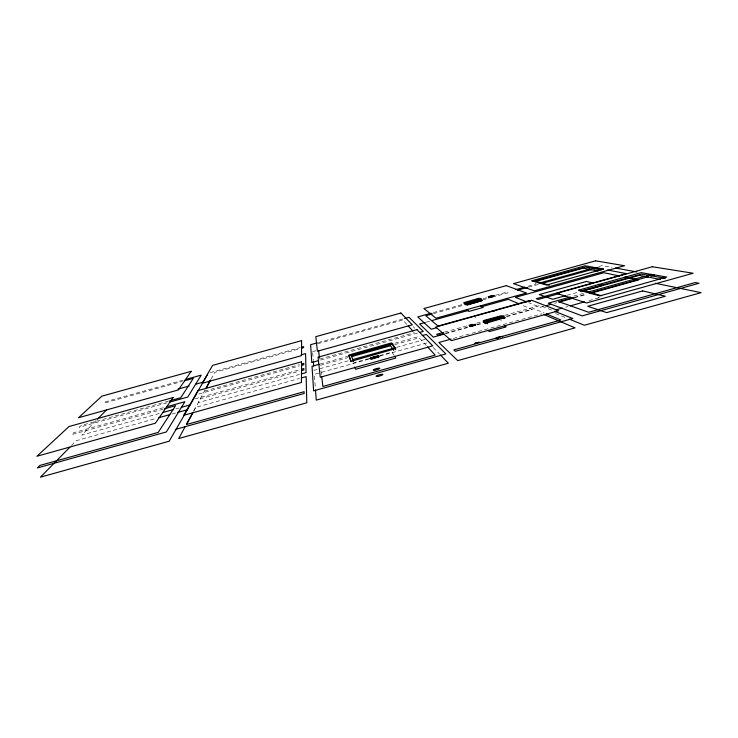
<?xml version="1.0" encoding="UTF-8"?>
<svg xmlns="http://www.w3.org/2000/svg" width="738" height="738" viewBox="0 0 738 738"><rect width="100%" height="100%" fill="white"/><g stroke="black" fill="none" stroke-linecap="round" stroke-linejoin="round"><path stroke-width="0.55" stroke-dasharray="3.69 2.77" d="M193.402 411.453L195.579 407.441L299.517 378.465M205.072 389.904L198.171 402.653L299.444 374.434M194.039 410.632L200.478 398.723L299.462 371.149M210.994 379.267L214.721 372.376L300.311 348.567M71.485 445.567L76.263 440.706L156.567 418.317M95.94 420.678L81.78 435.097L159.196 413.52M183.07 380.171L105.534 401.74L104.067 403.16L182.323 381.389M210.312 372.598L300.283 347.57M318.373 342.533L403.52 318.853M317.792 343.705L402.773 320.061L407.422 325.098M433.307 312.589L462.173 304.563M483.27 298.687L486.6 297.765M495.484 295.292L506.582 292.202L508.113 292.811L494.94 296.473M528.048 286.233L535.797 284.075M598.832 266.538L602.153 265.615L612.106 267.433M433.483 313.576L463.113 305.329M482.873 299.831L487.265 298.613M528.556 287.119L538.528 284.351M312.608 351.648L315.919 350.725M426.296 322.146L429.617 321.214M168.568 401.112L81.088 425.485L79.243 427.274L167.591 402.662M204.611 391.075L299.379 364.683M319.619 359.046L414.396 332.654M198.79 393.972L299.407 365.947M320.615 360.043L417.763 332.986M163.384 407.699L73.652 432.699L71.678 434.617L163.439 409.046M195.183 398.834L299.444 369.793M320.209 364L347.727 356.334M395.042 343.152L420.19 336.15M567.042 295.274L578.112 292.183M320.366 365.319L348.115 357.589M394.738 344.6L419.156 337.792L426.776 346.048M444.507 332.109L467.837 325.606M476.72 323.133L481.167 321.897M504.497 315.394L540.041 305.486M573.712 296.104L583.666 293.327M445.623 333.207L467.671 327.063M476.48 324.6L481.997 323.069M506.24 316.316L533.795 308.632L544.21 313.023M574.275 297.349L585.372 294.259M175.782 408.898L179.103 407.966M348.198 360.845L314.019 370.365L313.77 367.063M396.703 347.321L425.365 339.332M445.401 333.751L467.394 327.626M477.283 324.868L481.683 323.641M506.978 316.593L532.264 309.536L520.834 304.646M543.491 306.408L540.17 307.34L528.685 302.691M554.561 303.327L556.775 302.709M574.496 297.774L586.673 294.379M500.678 320.32L501.591 320.071M368.825 358.613L353.382 362.911L354.461 366.113M379.858 355.531L391.998 352.146L394.157 355.541M171.963 414.027L176.364 412.8M368.649 359.194L314.314 374.341L315.421 388.917M379.636 356.131L428.437 342.524M453.316 338.474L542.052 313.733M565.751 307.119L567.956 306.51M588.933 300.652L599.985 297.58M475.706 317.34L475.069 317.405M599.551 297.552L597.651 297.146M535.29 283.171L536.139 283.429M542.116 306.316L553.537 310.855M555.576 313.576L566.277 317.903M413.197 326.666L414.71 328.253M433.215 347.497L439.58 354.129M321.03 370.882L321.556 375.338M312.691 352.755L313.272 360.458M373.031 359.747A4.732 0.766 -15.3 0 1 372.616 359.83"/><path stroke-width="1.11" d="M185.247 426.509L178.725 438.547L306.805 402.773L306.15 376.62L301.722 377.847M186.336 424.498L192.858 412.459M206.133 387.948L210.385 380.098M192.969 412.616L186.529 424.516L304.121 391.703L304.139 393.483L175.865 429.295M206.206 388.123L210.468 380.255M195.884 394.968L169.214 441.204L40.433 477.172L69.898 447.191M195.782 394.812L207.599 374.36M97.517 419.083L106.955 409.47M493.814 311.067L494.894 310.763M580.105 291.159L641.543 274.13L665.399 278.254M533.177 281.538L585.502 267.064L601.359 269.933M185.284 379.553L201.216 375.125L187.766 397.044L169.805 402.053M301.39 347.266L303.595 346.648L303.604 347.653L301.408 348.262M317.266 342.847L310.633 344.692L311.787 362.506L318.41 360.661M404.627 318.539L409.055 317.312L423.28 331.445L419.968 332.368M184.528 380.78L193.347 378.326L180.755 397.727L169.675 400.808M464.737 303.327L478.759 299.425L481.563 300.827L467.311 304.794L463.704 302.728L477.421 298.669C478.907 297.442 484.423 299.711 480.549 300.237L465.955 304.019M431.084 313.207L417.763 316.916L431.223 329.231L436.73 327.7M465.503 303.632L481.047 299.305M488.814 297.146L494.368 295.606M515.89 289.619L524.736 287.156M539.109 283.152L589.985 269.001M592.199 268.383L595.511 267.46M432.385 313.881L425.798 315.716L438.04 326.067L528.445 300.883L530.327 301.63M466.407 304.416L479.58 300.753M517.476 290.209L527.449 287.433M541.858 283.42L591.728 269.545M593.952 268.927L597.273 268.005L602.863 269.084M178.052 389.101L189.039 386.039M195.625 384.212L203.319 382.072M301.141 354.84L305.569 353.613L306.049 372.589L301.639 373.815M425.18 322.451L419.636 323.991L433.298 337.118L444.294 334.056M431.841 320.596L468.436 310.412M481.739 306.713L508.353 299.305L518.749 303.752M301.584 364.074L303.788 363.456L303.807 364.729L301.602 365.338M559.303 293.558L538.233 299.425L536.295 298.706L626.341 273.623L607.337 269.951M166.714 406.767L184.906 401.703L166.336 431.951L37.352 467.947L39.953 465.42L158.227 432.413L175.598 405.66L164.546 408.741M301.648 369.175L303.853 368.566L303.862 369.923L301.667 370.531M319.185 364.286L312.026 366.279L313.613 390.845L445.9 353.917L426.296 334.443L422.228 335.578M348.825 356.03L392.847 343.77M565.935 295.578L552.651 299.277L539.293 294.573L586.47 281.436L592.872 283.023M581.433 291.261L602.466 285.403L598.204 284.342M351.445 356.657L390.291 345.836M443.4 332.423L436.739 334.277L437.911 335.356L443.418 333.816M468.944 325.301L472.283 324.369M483.39 321.279L503.381 315.707M570.4 297.027L548.279 303.189L582.171 315.882L699.052 283.263L695.196 282.562L588.73 312.275L558.74 301.676L573.168 297.663M588.094 292.1L644.486 276.381M646.7 275.763L651.119 274.536L654.163 275.089L650.833 276.012M469.875 326.445L475.383 324.914M484.202 322.451L504.036 316.925M589.81 293.023L648.61 276.63M162.508 412.597L173.568 409.507M181.308 407.358L190.155 404.885M352.607 359.609L395.605 347.635M484.986 322.718L504.774 317.202M545.705 305.8L551.24 304.25M558.989 302.091L573.389 298.078M591.101 293.143L638.711 279.877L624.883 277.045M369.932 358.299L378.76 355.836M158.762 417.708L169.768 414.636M177.461 412.496L187.369 409.728M371.934 358.281L375.255 357.349M451.093 339.093L438.889 342.497L457.744 360.614L575.04 327.856L544.118 314.609M555.806 309.895L562.43 308.041M570.16 305.892L584.524 301.888M615.418 268.032L636.903 271.944M660.51 279.444L639.219 275.375L584.026 290.754L601.691 295.754M598.121 271.114L583.324 268.106L536.037 281.261L549.247 285.228M619.569 275.957L603.804 272.728L515.438 297.331L526.775 301.916M655.224 283.254L701.1 292.645L584.404 325.237L569.136 319.065M554.579 311.27L572.799 318.502L455.328 351.288L453.824 349.923L560.88 320.043L546.295 313.899M504.746 318.475L500.751 316.999L483.224 322.137M480.42 305.929L483.233 307.432L468.999 311.399L466.398 309.831M503.362 318.631L500.585 317.146L484.137 321.731L487.532 323.798M504.368 325.818L506.231 326.869L489.497 331.537L487.781 330.44M483.436 322.275L484.349 322.838M484.903 323.179L485.641 323.631M440.374 354.96L448.344 363.244L316.261 400.134L315.504 390.042M408.197 325.938L412.846 330.975M427.542 346.878L435.162 355.126L322.884 386.463L321.694 376.445M395.679 349.351L392.109 344.092L389.987 344.36L349.72 355.679L349.166 356.085L350.901 361.399M393.686 350.338L389.987 344.711L351.316 355.485L353.391 361.574M394.701 356.389L395.78 358.078L355.541 369.304L354.821 367.173M318.576 350.282L319.489 357.948M313.355 361.555L313.687 365.965M495.964 338.382A3.478 0.6 -14 0 1 499.571 336.777A3.478 0.6 -14 0 1 502.43 336.925M498.362 338.272A3.478 0.6 -14 0 1 497.716 338.382M371.085 359.083A4.732 0.766 -15.3 0 1 378.926 357.1M470.549 326.565A3.21 0.498 -14.3 0 1 474.94 325.458M301.538 361.777L301.473 382.469L183.707 415.319L198.015 390.605L301.538 361.777M301.602 340.624L301.556 355.633L202.249 383.28L212.618 365.365L301.602 340.624M504.93 317.635L488.574 322.506C486.646 324.056 480.263 320.799 484.746 320.218L500.862 315.864L504.93 317.672M603.398 269.075L546.471 285.043L531.6 280.827L585.197 265.781L603.398 269.075M395.633 348.64L351.768 361.131L350.845 361.085L348.871 355.024L391.075 343.013L391.85 343.05L395.633 348.64M578.73 290.163L599.763 295.892L666.82 277.064L641.202 272.636L578.758 290.117M482.357 300.514L468.418 304.619C466.868 305.873 461.767 303.419 465.503 302.986L479.073 299.287L482.357 300.514M479.008 342.275L474.94 343.318L479.008 342.275M493.86 296.372L488.565 297.718L493.86 296.372M493.63 295.431L488.316 296.75L493.63 295.431M173.098 397.542L155.358 423.225L36.9 456.259L69.04 426.518L173.098 397.542M191.216 371.315L178.356 389.932L78.56 417.708L101.835 396.168L191.216 371.315M400.891 313.023L315.809 336.676L317.414 351.223L412.311 324.812L400.891 313.023M506.323 285.643L423.916 308.558L435.983 318.216L526.508 293.023L506.323 285.643M595.594 260.828L513.482 283.66L534.367 290.837L624.533 265.735L595.594 260.828M416.988 329.628L318.069 357.174L320.274 377.229L432.726 345.873L416.988 329.628M531.747 300.301L435.734 327.045L451.416 340.661L558.629 310.763L531.747 300.301M652.281 266.732L556.729 293.346L586.525 302.977L693.157 273.244L652.281 266.732M642.752 290.929L587.706 306.279L606.673 312.608L665.344 296.224L642.752 290.929M372.201 358.714A4.732 0.766 -15.3 0 0 379.092 356.214A4.732 0.766 -15.3 0 0 372.275 357.321A4.732 0.766 -15.3 0 0 372.201 358.714M374.849 370.162A3.404 0.59 -15.3 0 0 379.802 368.327A3.404 0.59 -15.3 0 0 374.895 369.083A3.404 0.59 -15.3 0 0 374.849 370.162M377.708 376.408A3.542 0.637 -15.3 0 0 382.856 374.489A3.542 0.637 -15.3 0 0 377.745 375.264A3.542 0.637 -15.3 0 0 377.708 376.408M471.01 326.095A3.21 0.498 -14.4 0 0 475.595 324.48A3.21 0.498 -14.4 0 0 470.862 325.246A3.21 0.498 -14.4 0 0 471.01 326.095"/></g></svg>
